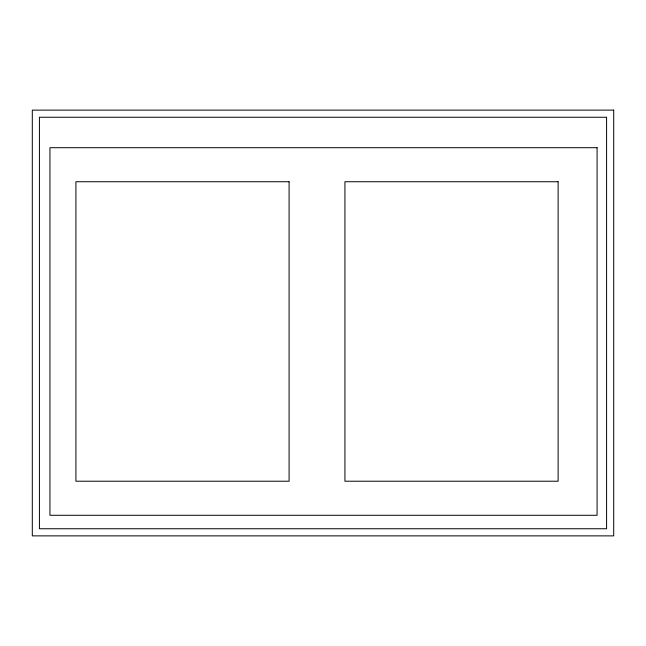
<?xml version="1.0" encoding="UTF-8"?>
<svg xmlns="http://www.w3.org/2000/svg" width="646" height="646" viewBox="0 0 646 646"><rect width="100%" height="100%" fill="white"/><g stroke="black" fill="none" stroke-linecap="round" stroke-linejoin="round"><path stroke-width="0.97" d="M613.7 110.127L32.3 110.127L32.3 535.873L613.7 535.873L613.7 110.127M606.586 117.249L39.414 117.249L39.414 528.751L606.586 528.751L606.586 117.249M597.082 147.708L49.944 147.708L49.944 515.282L597.082 515.282L597.082 147.708M289.093 181.744L75.905 181.744L75.905 481.213L289.093 481.213L289.093 181.744M558.12 181.744L344.932 181.744L344.932 481.213L558.12 481.213L558.12 181.744"/></g></svg>
